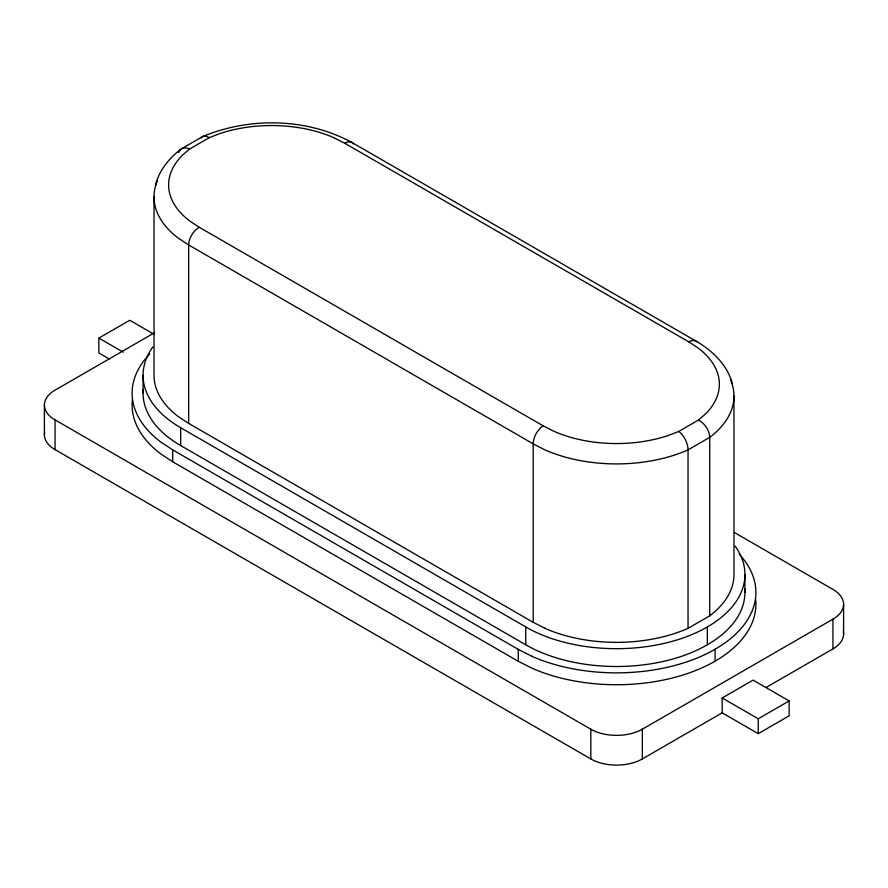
<?xml version="1.0" encoding="UTF-8"?>
<svg xmlns="http://www.w3.org/2000/svg" width="888" height="888" viewBox="0 0 888 888"><rect width="100%" height="100%" fill="white"/><g stroke="black" fill="none" stroke-linecap="round" stroke-linejoin="round"><path stroke-width="1.33" d="M155.511 184.959C159.174 170.496 168.953 158.375 180.619 149.428M334.143 137.818A102.886 59.396 0 0 0 220.08 133.5L209.246 137.684L189.599 149.029L182.395 155.256A102.886 59.396 0 0 0 189.888 221.101L199.301 227.306L543.167 425.84L553.912 431.279A102.886 59.396 0 0 0 667.965 435.597L678.754 431.446L698.401 420.102L705.605 413.864A102.886 59.396 0 0 0 698.112 348.018L688.7 341.813L344.833 143.29L334.088 137.851M181.596 148.718L202.675 136.552M109.324 359.018L98.857 352.969L98.857 338.095L129.759 320.257L154.19 334.354M154.568 332.7L55.067 390.143A36.43 21.035 0 0 0 55.067 419.891L55.067 449.628L590.82 758.94A36.43 21.035 0 0 0 642.324 758.94L722.177 712.842L758.241 733.666L789.143 715.817L789.143 700.943L753.08 680.13L722.177 697.968L722.177 712.842M733.976 396.07L733.976 574.514A117.482 67.832 0 0 1 709.723 615.806L688.045 628.327L688.045 449.872L709.723 437.351A117.482 67.832 0 0 0 730.524 379.742M55.067 419.891L590.82 729.203A36.43 21.035 0 0 0 642.324 729.203L832.933 619.158A36.43 21.035 0 0 0 832.933 589.41L734.432 532.545M766.189 687.423L832.933 648.895A36.43 21.035 0 0 0 843.289 631.279M722.177 697.968L758.241 718.792L789.143 700.943M203.585 136.164C250.616 116.961 306.904 118.06 351.881 142.435L696.214 341.236C712.676 350.771 727.672 365.201 732.478 384.171M154.024 196.847L154.024 375.302A117.482 67.832 0 0 0 178.299 416.583L188.667 423.41L533.2 622.322L545.021 628.316M149.772 353.935A139.394 80.475 0 0 0 160.917 442.124L172.705 449.883L518.248 649.383L531.69 656.188M132.412 399.778A139.394 80.475 0 0 0 160.917 454.023L172.705 461.782L518.248 661.283L531.69 668.087A139.394 80.475 0 0 0 682.206 675.246A139.394 80.475 0 0 0 755.588 599M98.857 338.095L123.288 352.203M152.836 346.931A128.438 74.148 0 0 0 180.686 427.727L525.729 626.928L525.729 644.777A128.438 74.148 0 0 0 668.553 660.161A128.438 74.148 0 0 0 744.777 588.722M143.223 389.51A128.438 74.148 0 0 0 180.686 445.565L525.729 644.777M843.6 604.284L843.6 634.032M832.933 619.158L832.933 648.895M758.241 718.792L758.241 733.666M744.932 574.514L744.932 592.363M715.084 649.261L715.084 661.16M709.723 615.806L709.723 437.351A14.608 9.224 54.9 0 0 698.401 420.113M707.336 626.95L707.336 644.788M642.324 729.203L642.324 758.94M590.82 729.203L590.82 758.94M533.2 622.322L533.2 443.878A14.574 8.136 -61.6 0 1 543.167 425.84M518.248 649.383L518.248 661.283M188.667 423.41L188.667 244.955A14.574 8.68 -58.3 0 1 199.301 227.306M180.686 427.727L180.686 445.565M172.705 449.883L172.705 461.782M143.068 375.302L143.068 393.151M44.4 405.017L44.4 434.765M55.067 449.628A36.43 21.035 0 0 1 44.711 432.012M687.989 628.349A117.482 67.832 0 0 1 544.977 628.338M687.989 449.905A117.482 67.832 0 0 1 544.977 449.894L533.2 443.878L188.667 244.955L178.299 238.139A117.482 67.832 0 0 1 157.465 180.519M678.754 431.457A14.608 7.559 64.7 0 1 688.056 449.883M735.153 546.142A128.438 74.148 0 0 1 687.856 636.185A128.438 74.148 0 0 1 525.674 626.961M739.182 554.179A139.394 80.475 0 0 1 706.87 653.646A139.394 80.475 0 0 1 531.635 656.221M344.833 143.29A14.574 8.136 -61.6 0 1 353.468 143.923M688.7 341.813A14.574 8.68 -58.3 0 1 697.135 341.902M178.655 152.658A14.608 9.224 54.9 0 1 189.599 149.051M201.199 137.973A14.608 7.559 64.7 0 1 209.246 137.707"/></g></svg>
